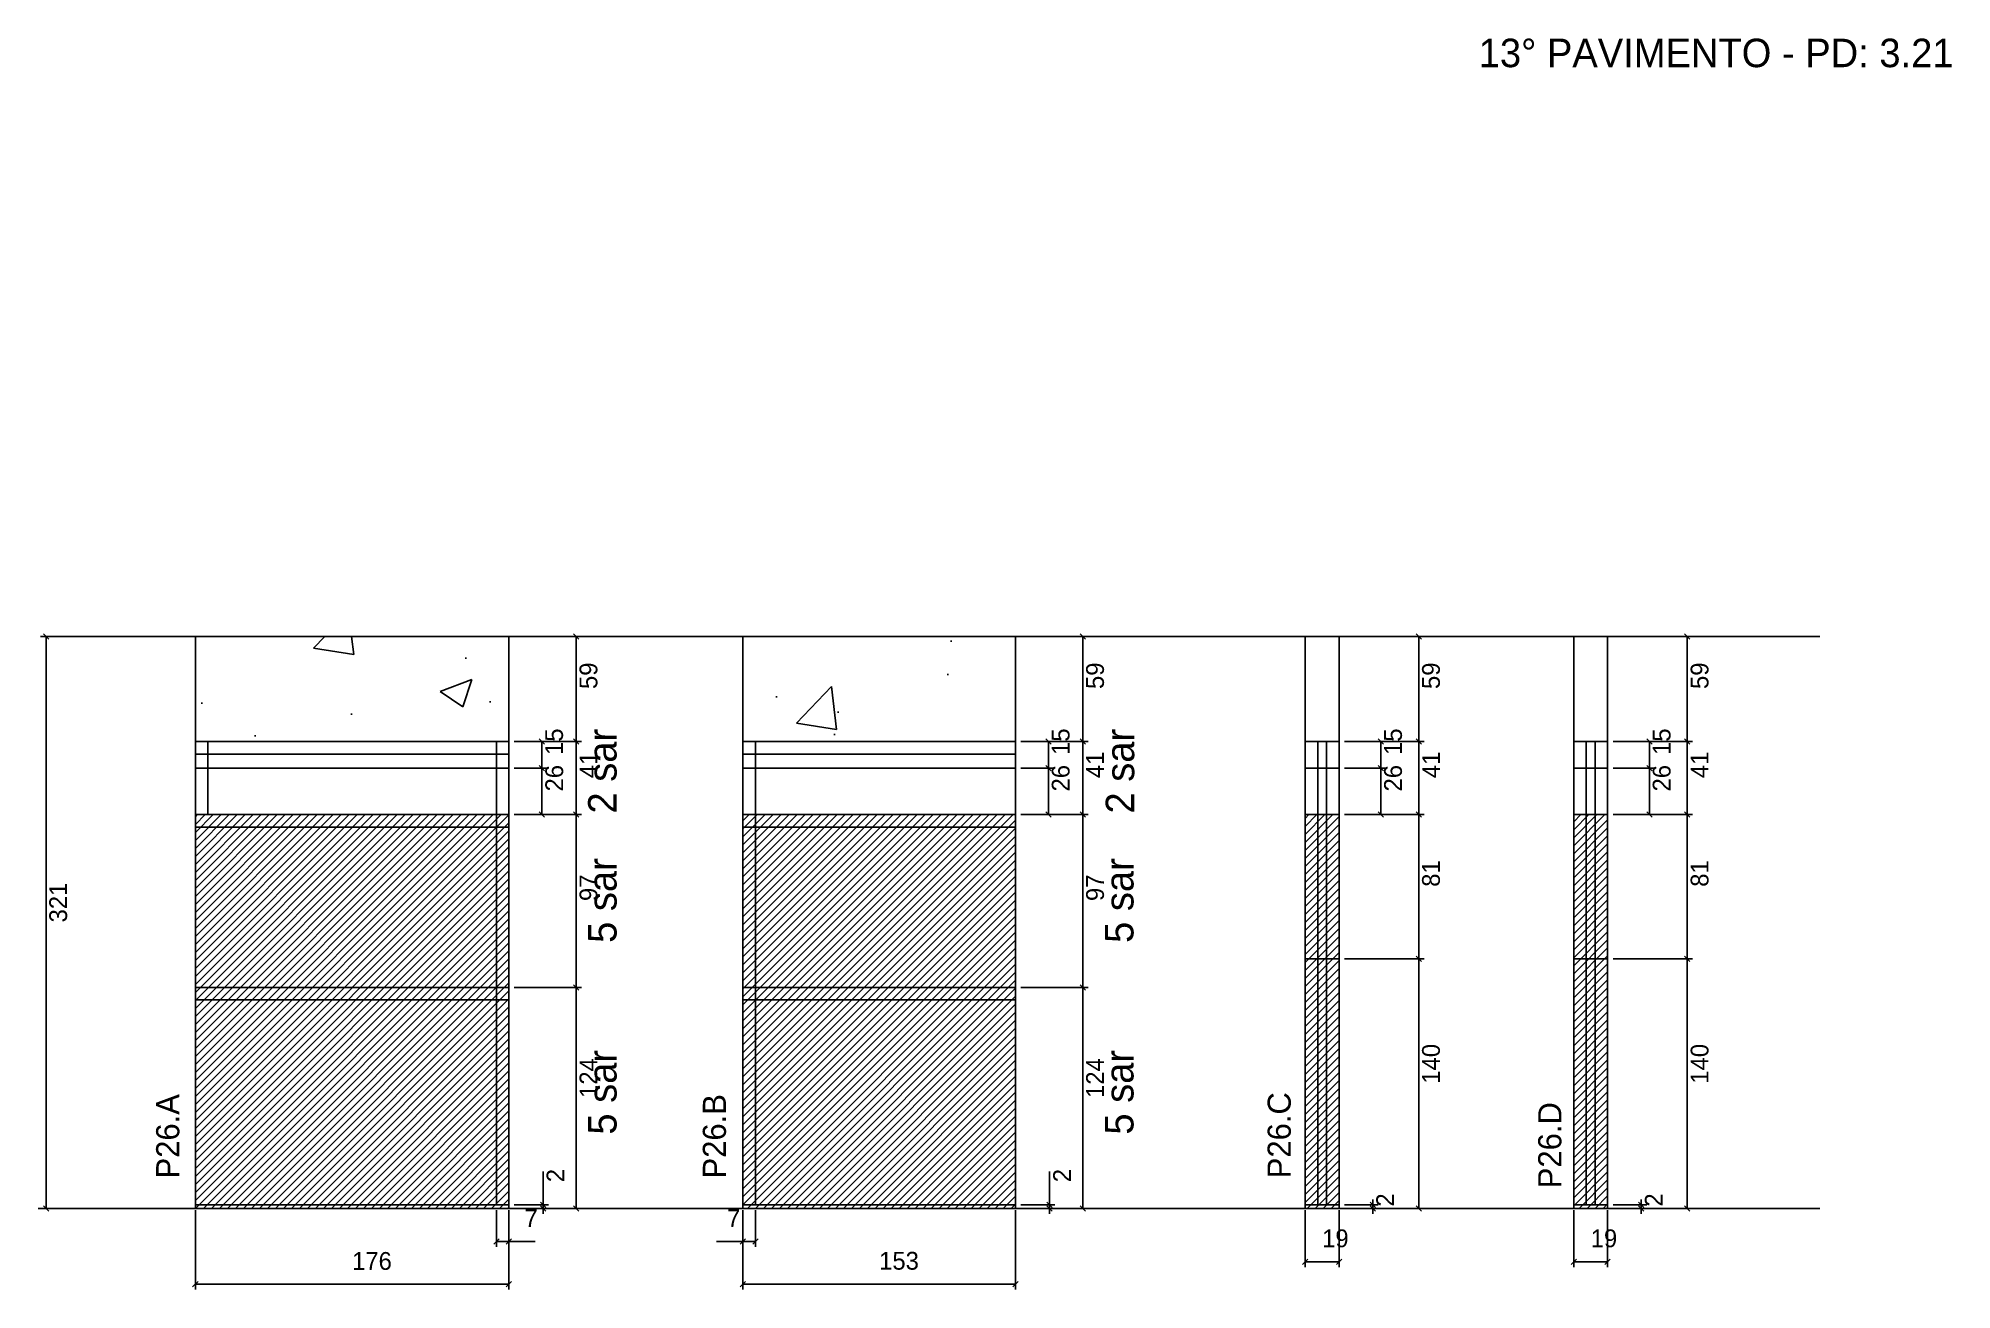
# Model space of a CAD drawing. Header units: metres. Extents: x 7983 to 9057, y 5251 to 5953.
import ezdxf

# ---------------------------------------------------------------- set-up
doc = ezdxf.new("R2010")
doc.units = ezdxf.units.M
for name, color, linetype in [('COTA', 7, 'Continuous'), ('Hachura', 7, 'Continuous'), ('NIVEL 2° PAV.', 7, 'Continuous'), ('NOMENCLATURA', 7, 'Continuous'), ('Nível', 7, 'Continuous'), ('Painéis', 7, 'Continuous'), ('SARR_2.2x7', 7, 'Continuous'), ('Texto Seção', 7, 'Continuous')]:
    doc.layers.add(name, color=color, linetype=linetype)

msp = doc.modelspace()

# ---------------------------------------------------------------- hatches: boundary and pattern name
at = {"layer": 'COTA'}
h = msp.add_hatch(dxfattribs=at)
h.set_pattern_fill('AR-CONC')
h.paths.add_polyline_path([(8247.2, 5617.4), (8071.2, 5617.4), (8071.2, 5558.4), (8247.2, 5558.4), (8247.2, 5617.4)])
h = msp.add_hatch(dxfattribs=at)
h.set_pattern_fill('AR-CONC')
h.paths.add_polyline_path([(8531.6, 5617.4), (8378.6, 5617.4), (8378.6, 5558.4), (8531.6, 5558.4), (8531.6, 5617.4)])
h = msp.add_hatch(dxfattribs=at)
h.set_pattern_fill('AR-CONC')
h.paths.add_polyline_path([(8713.3, 5617.4), (8694.3, 5617.4), (8694.3, 5558.4), (8713.3, 5558.4), (8713.3, 5617.4)])
h = msp.add_hatch(dxfattribs=at)
h.set_pattern_fill('AR-CONC')
h.paths.add_polyline_path([(8864.1, 5617.4), (8845.1, 5617.4), (8845.1, 5558.4), (8864.1, 5558.4), (8864.1, 5617.4)])
at = {"layer": 'Hachura'}
h = msp.add_hatch(dxfattribs=at)
h.set_pattern_fill('ANSI31')
h.paths.add_polyline_path([(8247.2, 5517.4), (8071.2, 5517.4), (8071.2, 5296.4), (8247.2, 5296.4), (8247.2, 5517.4)])
h = msp.add_hatch(dxfattribs=at)
h.set_pattern_fill('ANSI31')
h.paths.add_polyline_path([(8531.6, 5517.4), (8378.6, 5517.4), (8378.6, 5296.4), (8531.6, 5296.4), (8531.6, 5517.4)])
h = msp.add_hatch(dxfattribs=at)
h.set_pattern_fill('ANSI31')
h.paths.add_polyline_path([(8713.3, 5517.4), (8694.3, 5517.4), (8694.3, 5296.4), (8713.3, 5296.4), (8713.3, 5517.4)])
h = msp.add_hatch(dxfattribs=at)
h.set_pattern_fill('ANSI31')
h.paths.add_polyline_path([(8864.1, 5517.4), (8845.1, 5517.4), (8845.1, 5296.4), (8864.1, 5296.4), (8864.1, 5517.4)])

# ---------------------------------------------------------------- linework, layer by layer
at = {"layer": 'COTA', "color": 0, "lineweight": 25}
for p, q in [((8286.5, 5615.9), (8283.5, 5618.9)), ((8570.9, 5615.9), (8567.9, 5618.9)), ((8759.5, 5615.9), (8756.5, 5618.9)), ((8910.3, 5615.9), (8907.3, 5618.9)), ((8283.5, 5559.9), (8286.5, 5556.9)), ((8567.9, 5559.9), (8570.9, 5556.9)), ((8756.5, 5559.9), (8759.5, 5556.9)), ((8907.3, 5559.9), (8910.3, 5556.9)), ((8286.5, 5515.9), (8283.5, 5518.9)), ((8570.9, 5515.9), (8567.9, 5518.9)), ((8759.5, 5515.9), (8756.5, 5518.9)), ((8910.3, 5515.9), (8907.3, 5518.9)), ((8759.5, 5434.9), (8756.5, 5437.9)), ((8756.5, 5437.9), (8759.5, 5434.9)), ((8910.3, 5434.9), (8907.3, 5437.9)), ((8907.3, 5437.9), (8910.3, 5434.9)), ((8286.5, 5418.9), (8283.5, 5421.9)), ((8283.5, 5421.9), (8286.5, 5418.9)), ((8570.9, 5418.9), (8567.9, 5421.9)), ((8567.9, 5421.9), (8570.9, 5418.9)), ((8264.9, 5299.9), (8267.9, 5296.9)), ((8267.9, 5294.9), (8264.9, 5297.9)), ((8283.5, 5297.9), (8286.5, 5294.9)), ((8549.3, 5299.9), (8552.3, 5296.9)), ((8552.3, 5294.9), (8549.3, 5297.9)), ((8567.9, 5297.9), (8570.9, 5294.9)), ((8730.7, 5299.9), (8733.7, 5296.9)), ((8733.7, 5294.9), (8730.7, 5297.9)), ((8756.5, 5297.9), (8759.5, 5294.9)), ((8881.5, 5299.9), (8884.5, 5296.9)), ((8884.5, 5294.9), (8881.5, 5297.9)), ((8907.3, 5297.9), (8910.3, 5294.9)), ((8241.7, 5279.4), (8238.7, 5276.4)), ((8245.7, 5276.4), (8248.7, 5279.4)), ((8380.1, 5279.4), (8377.1, 5276.4)), ((8384.1, 5276.4), (8387.1, 5279.4)), ((8695.8, 5268), (8692.8, 5265)), ((8711.8, 5265), (8714.8, 5268)), ((8846.6, 5268), (8843.6, 5265)), ((8862.6, 5265), (8865.6, 5268)), ((8072.7, 5255.3), (8069.7, 5252.3)), ((8245.7, 5252.3), (8248.7, 5255.3)), ((8380.1, 5255.3), (8377.1, 5252.3)), ((8530.1, 5252.3), (8533.1, 5255.3))]:
    msp.add_line(p, q, dxfattribs=at)
at = {"layer": 'COTA', "color": 241, "lineweight": 25}
for p, q in [((8247.2, 5617.4), (8071.2, 5617.4)), ((8071.2, 5558.4), (8071.2, 5617.4)), ((8247.2, 5558.4), (8247.2, 5617.4)), ((8531.6, 5617.4), (8378.6, 5617.4)), ((8378.6, 5558.4), (8378.6, 5617.4)), ((8531.6, 5558.4), (8531.6, 5617.4))]:
    msp.add_line(p, q, dxfattribs=at)
at = {"layer": 'COTA', "color": 4, "lineweight": 25}
for p, q in [((8250.2, 5617.4), (8288, 5617.4)), ((8285, 5558.4), (8285, 5617.4)), ((8534.6, 5617.4), (8572.4, 5617.4)), ((8569.4, 5558.4), (8569.4, 5617.4)), ((8716.3, 5617.4), (8761, 5617.4)), ((8758, 5558.4), (8758, 5617.4)), ((8867.1, 5617.4), (8911.8, 5617.4)), ((8908.8, 5558.4), (8908.8, 5617.4)), ((8250.2, 5558.4), (8288, 5558.4)), ((8534.6, 5558.4), (8572.4, 5558.4)), ((8716.3, 5558.4), (8761, 5558.4)), ((8867.1, 5558.4), (8911.8, 5558.4)), ((8250.2, 5517.4), (8288, 5517.4)), ((8285, 5517.4), (8285, 5420.4)), ((8534.6, 5517.4), (8572.4, 5517.4)), ((8569.4, 5517.4), (8569.4, 5420.4)), ((8716.3, 5517.4), (8761, 5517.4)), ((8758, 5436.4), (8758, 5517.4)), ((8867.1, 5517.4), (8911.8, 5517.4)), ((8908.8, 5436.4), (8908.8, 5517.4)), ((8716.3, 5436.4), (8761, 5436.4)), ((8716.3, 5436.4), (8761, 5436.4)), ((8758, 5296.4), (8758, 5436.4)), ((8867.1, 5436.4), (8911.8, 5436.4)), ((8867.1, 5436.4), (8911.8, 5436.4)), ((8908.8, 5296.4), (8908.8, 5436.4)), ((8250.2, 5420.4), (8288, 5420.4)), ((8250.2, 5420.4), (8288, 5420.4)), ((8285, 5296.4), (8285, 5420.4)), ((8534.6, 5420.4), (8572.4, 5420.4)), ((8534.6, 5420.4), (8572.4, 5420.4)), ((8569.4, 5296.4), (8569.4, 5420.4)), ((8266.4, 5298.4), (8266.4, 5317.2)), ((8550.8, 5298.4), (8550.8, 5317.2)), ((8250.2, 5298.4), (8269.4, 5298.4)), ((8250.2, 5296.4), (8269.4, 5296.4)), ((8250.2, 5296.4), (8288, 5296.4)), ((8266.4, 5296.4), (8266.4, 5298.4)), ((8266.4, 5296.4), (8266.4, 5293.4)), ((8534.6, 5298.4), (8553.8, 5298.4)), ((8534.6, 5296.4), (8553.8, 5296.4)), ((8534.6, 5296.4), (8572.4, 5296.4)), ((8550.8, 5296.4), (8550.8, 5298.4)), ((8550.8, 5296.4), (8550.8, 5293.4)), ((8716.3, 5298.4), (8735.2, 5298.4)), ((8716.3, 5296.4), (8735.2, 5296.4)), ((8716.3, 5296.4), (8761, 5296.4)), ((8732.2, 5298.4), (8732.2, 5301.4)), ((8732.2, 5296.4), (8732.2, 5298.4)), ((8732.2, 5296.4), (8732.2, 5293.4)), ((8867.1, 5298.4), (8886, 5298.4)), ((8867.1, 5296.4), (8886, 5296.4)), ((8867.1, 5296.4), (8911.8, 5296.4)), ((8883, 5298.4), (8883, 5301.4)), ((8883, 5296.4), (8883, 5298.4)), ((8883, 5296.4), (8883, 5293.4)), ((8071.2, 5295.4), (8071.2, 5250.8)), ((8240.2, 5295.4), (8240.2, 5274.9)), ((8247.2, 5295.4), (8247.2, 5250.8)), ((8247.2, 5293.4), (8247.2, 5274.9)), ((8378.6, 5295.4), (8378.6, 5250.8)), ((8378.6, 5293.4), (8378.6, 5274.9)), ((8385.6, 5295.4), (8385.6, 5274.9)), ((8531.6, 5295.4), (8531.6, 5250.8)), ((8694.3, 5295.4), (8694.3, 5263.5)), ((8713.3, 5295.4), (8713.3, 5263.5)), ((8845.1, 5295.4), (8845.1, 5263.5)), ((8864.1, 5295.4), (8864.1, 5263.5)), ((8240.2, 5277.9), (8247.2, 5277.9)), ((8247.2, 5277.9), (8261.9, 5277.9)), ((8378.6, 5277.9), (8363.8, 5277.9)), ((8385.6, 5277.9), (8378.6, 5277.9)), ((8694.3, 5266.5), (8713.3, 5266.5)), ((8845.1, 5266.5), (8864.1, 5266.5)), ((8247.2, 5253.8), (8071.2, 5253.8)), ((8531.6, 5253.8), (8378.6, 5253.8))]:
    msp.add_line(p, q, dxfattribs=at)
at = {"layer": 'COTA', "color": 241, "lineweight": 25}
for points in [[(8713.3, 5558.4), (8713.3, 5617.4), (8694.3, 5617.4), (8694.3, 5558.4)], [(8864.1, 5558.4), (8864.1, 5617.4), (8845.1, 5617.4), (8845.1, 5558.4)]]:
    msp.add_lwpolyline(points, dxfattribs=at)
at = {"layer": 'NIVEL 2° PAV.', "color": 0, "lineweight": 25}
for p, q in [((7988.9, 5615.9), (7985.9, 5618.9)), ((7985.9, 5297.9), (7988.9, 5294.9))]:
    msp.add_line(p, q, dxfattribs=at)
at = {"layer": 'NIVEL 2° PAV.', "color": 4, "lineweight": 25}
for p, q in [((7984.2, 5617.4), (7990.4, 5617.4)), ((7987.4, 5296.4), (7987.4, 5617.4)), ((8091.9, 5296.4), (7984.4, 5296.4))]:
    msp.add_line(p, q, dxfattribs=at)
at = {"layer": 'Nível', "color": 4, "lineweight": 25}
for p, q in [((7990.4, 5617.4), (8983.2, 5617.4)), ((7983, 5296.4), (8983.2, 5296.4))]:
    msp.add_line(p, q, dxfattribs=at)
at = {"layer": 'Painéis', "color": 200, "lineweight": 25}
for p, q in [((8071.2, 5517.4), (8071.2, 5558.4)), ((8247.2, 5558.4), (8071.2, 5558.4)), ((8247.2, 5517.4), (8247.2, 5558.4)), ((8531.6, 5558.4), (8378.6, 5558.4)), ((8378.6, 5517.4), (8378.6, 5558.4)), ((8531.6, 5517.4), (8531.6, 5558.4)), ((8694.3, 5558.4), (8713.3, 5558.4)), ((8694.3, 5517.4), (8694.3, 5558.4)), ((8713.3, 5517.4), (8713.3, 5558.4)), ((8845.1, 5558.4), (8864.1, 5558.4)), ((8845.1, 5517.4), (8845.1, 5558.4)), ((8864.1, 5517.4), (8864.1, 5558.4)), ((8071.2, 5543.4), (8247.2, 5543.4)), ((8378.6, 5543.4), (8531.6, 5543.4)), ((8694.3, 5543.4), (8713.3, 5543.4)), ((8845.1, 5543.4), (8864.1, 5543.4)), ((8071.2, 5517.4), (8071.2, 5420.4)), ((8247.2, 5517.4), (8071.2, 5517.4)), ((8247.2, 5420.4), (8247.2, 5517.4)), ((8378.6, 5517.4), (8378.6, 5420.4)), ((8531.6, 5517.4), (8378.6, 5517.4)), ((8531.6, 5420.4), (8531.6, 5517.4)), ((8694.3, 5517.4), (8694.3, 5298.4)), ((8694.3, 5517.4), (8713.3, 5517.4)), ((8713.3, 5298.4), (8713.3, 5517.4)), ((8845.1, 5517.4), (8845.1, 5436.4)), ((8845.1, 5517.4), (8864.1, 5517.4)), ((8864.1, 5436.4), (8864.1, 5517.4)), ((8713.3, 5436.4), (8694.3, 5436.4)), ((8845.1, 5436.4), (8845.1, 5298.4)), ((8864.1, 5436.4), (8845.1, 5436.4)), ((8864.1, 5298.4), (8864.1, 5436.4)), ((8071.2, 5420.4), (8071.2, 5296.4)), ((8071.2, 5420.4), (8247.2, 5420.4)), ((8247.2, 5420.4), (8071.2, 5420.4)), ((8247.2, 5296.4), (8247.2, 5420.4)), ((8378.6, 5420.4), (8378.6, 5296.4)), ((8378.6, 5420.4), (8531.6, 5420.4)), ((8531.6, 5420.4), (8378.6, 5420.4)), ((8531.6, 5296.4), (8531.6, 5420.4)), ((8071.2, 5298.4), (8247.2, 5298.4)), ((8378.6, 5298.4), (8531.6, 5298.4)), ((8694.3, 5298.4), (8713.3, 5298.4)), ((8845.1, 5298.4), (8864.1, 5298.4))]:
    msp.add_line(p, q, dxfattribs=at)
at = {"layer": 'Painéis', "color": 4, "lineweight": 25}
for p, q in [((8250.2, 5558.4), (8288, 5558.4)), ((8250.2, 5558.4), (8268.8, 5558.4)), ((8265.8, 5543.4), (8265.8, 5558.4)), ((8285, 5517.4), (8285, 5558.4)), ((8534.6, 5558.4), (8572.4, 5558.4)), ((8534.6, 5558.4), (8553.1, 5558.4)), ((8550.1, 5543.4), (8550.1, 5558.4)), ((8569.4, 5517.4), (8569.4, 5558.4)), ((8716.3, 5558.4), (8761, 5558.4)), ((8716.3, 5558.4), (8739.7, 5558.4)), ((8736.7, 5543.4), (8736.7, 5558.4)), ((8758, 5517.4), (8758, 5558.4)), ((8867.1, 5558.4), (8911.8, 5558.4)), ((8867.1, 5558.4), (8890.5, 5558.4)), ((8887.5, 5543.4), (8887.5, 5558.4)), ((8908.8, 5517.4), (8908.8, 5558.4)), ((8250.2, 5543.4), (8268.8, 5543.4)), ((8250.2, 5543.4), (8268.8, 5543.4)), ((8265.8, 5543.4), (8265.8, 5517.4)), ((8534.6, 5543.4), (8553.1, 5543.4)), ((8534.6, 5543.4), (8553.1, 5543.4)), ((8550.1, 5543.4), (8550.1, 5517.4)), ((8716.3, 5543.4), (8739.7, 5543.4)), ((8716.3, 5543.4), (8739.7, 5543.4)), ((8736.7, 5543.4), (8736.7, 5517.4)), ((8867.1, 5543.4), (8890.5, 5543.4)), ((8867.1, 5543.4), (8890.5, 5543.4)), ((8887.5, 5543.4), (8887.5, 5517.4)), ((8250.2, 5517.4), (8288, 5517.4)), ((8250.2, 5517.4), (8268.8, 5517.4)), ((8534.6, 5517.4), (8572.4, 5517.4)), ((8534.6, 5517.4), (8553.1, 5517.4)), ((8716.3, 5517.4), (8761, 5517.4)), ((8716.3, 5517.4), (8739.7, 5517.4)), ((8867.1, 5517.4), (8911.8, 5517.4)), ((8867.1, 5517.4), (8890.5, 5517.4))]:
    msp.add_line(p, q, dxfattribs=at)
at = {"layer": 'Painéis', "color": 0, "lineweight": 25}
for p, q in [((8267.3, 5556.9), (8264.3, 5559.9)), ((8286.5, 5556.9), (8283.5, 5559.9)), ((8551.6, 5556.9), (8548.6, 5559.9)), ((8570.9, 5556.9), (8567.9, 5559.9)), ((8738.2, 5556.9), (8735.2, 5559.9)), ((8759.5, 5556.9), (8756.5, 5559.9)), ((8889, 5556.9), (8886, 5559.9)), ((8910.3, 5556.9), (8907.3, 5559.9)), ((8267.3, 5541.9), (8264.3, 5544.9)), ((8264.3, 5544.9), (8267.3, 5541.9)), ((8551.6, 5541.9), (8548.6, 5544.9)), ((8548.6, 5544.9), (8551.6, 5541.9)), ((8738.2, 5541.9), (8735.2, 5544.9)), ((8735.2, 5544.9), (8738.2, 5541.9)), ((8889, 5541.9), (8886, 5544.9)), ((8886, 5544.9), (8889, 5541.9)), ((8264.3, 5518.9), (8267.3, 5515.9)), ((8283.5, 5518.9), (8286.5, 5515.9)), ((8548.6, 5518.9), (8551.6, 5515.9)), ((8567.9, 5518.9), (8570.9, 5515.9)), ((8735.2, 5518.9), (8738.2, 5515.9)), ((8756.5, 5518.9), (8759.5, 5515.9)), ((8886, 5518.9), (8889, 5515.9)), ((8907.3, 5518.9), (8910.3, 5515.9))]:
    msp.add_line(p, q, dxfattribs=at)
at = {"layer": 'Painéis', "color": 200, "lineweight": 25}
for points in [[(8247.2, 5298.4), (8071.2, 5298.4), (8071.2, 5296.4), (8247.2, 5296.4)], [(8531.6, 5298.4), (8378.6, 5298.4), (8378.6, 5296.4), (8531.6, 5296.4)], [(8694.3, 5298.4), (8713.3, 5298.4), (8713.3, 5296.4), (8694.3, 5296.4)], [(8845.1, 5298.4), (8864.1, 5298.4), (8864.1, 5296.4), (8845.1, 5296.4)]]:
    msp.add_lwpolyline(points, close=True, dxfattribs=at)
at = {"layer": 'SARR_2.2x7', "color": 40, "lineweight": 25}
for p, q in [((8078.2, 5517.4), (8078.2, 5558.4)), ((8240.2, 5517.4), (8240.2, 5558.4)), ((8385.6, 5517.4), (8385.6, 5558.4)), ((8701.3, 5517.4), (8701.3, 5558.4)), ((8706.2, 5517.4), (8706.2, 5558.4)), ((8852.1, 5517.4), (8852.1, 5558.4)), ((8857, 5517.4), (8857, 5558.4)), ((8247.2, 5551.4), (8071.2, 5551.4)), ((8531.6, 5551.4), (8378.6, 5551.4)), ((8240.2, 5420.4), (8240.2, 5517.4)), ((8385.6, 5420.4), (8385.6, 5517.4)), ((8701.3, 5436.4), (8701.3, 5517.4)), ((8706.3, 5436.4), (8706.3, 5517.4)), ((8852.1, 5436.4), (8852.1, 5517.4)), ((8857.1, 5436.4), (8857.1, 5517.4)), ((8247.2, 5510.4), (8071.2, 5510.4)), ((8531.6, 5510.4), (8378.6, 5510.4)), ((8701.3, 5436.4), (8701.3, 5298.4)), ((8706.3, 5436.4), (8706.3, 5298.4)), ((8852.1, 5436.4), (8852.1, 5298.4)), ((8857.1, 5436.4), (8857.1, 5298.4)), ((8240.2, 5298.4), (8240.2, 5420.4)), ((8385.6, 5298.4), (8385.6, 5420.4)), ((8247.2, 5413.4), (8071.2, 5413.4)), ((8531.6, 5413.4), (8378.6, 5413.4))]:
    msp.add_line(p, q, dxfattribs=at)

# ---------------------------------------------------------------- texts
at = {"layer": 'COTA', "color": 240, "lineweight": 25}
for s, p in [('59', (8296.9, 5587.9)), ('59', (8581.3, 5587.9)), ('59', (8769.9, 5587.9)), ('59', (8920.7, 5587.9)), ('81', (8769.9, 5476.9)), ('81', (8920.7, 5476.9)), ('97', (8296.9, 5468.9)), ('97', (8581.3, 5468.9)), ('140', (8769.9, 5366.4)), ('140', (8920.7, 5366.4)), ('124', (8296.9, 5358.4)), ('124', (8581.3, 5358.4)), ('2', (8278.4, 5311.1)), ('2', (8562.8, 5311.1)), ('2', (8744.2, 5297.4)), ('2', (8895, 5297.4))]:
    msp.add_text(s, height=10, rotation=90, dxfattribs=at).set_placement(p)
for s, p in [('7', (8256, 5285.9)), ('7', (8369.7, 5285.9)), ('19', (8703.8, 5274.6)), ('19', (8854.6, 5274.6)), ('176', (8159.2, 5261.9)), ('153', (8455.1, 5262))]:
    msp.add_text(s, height=10, dxfattribs=at).set_placement(p)
at = {"layer": 'NIVEL 2° PAV.', "color": 240, "lineweight": 25}
msp.add_text('321', height=10, rotation=90, dxfattribs=at).set_placement((7999.2, 5456.9))
at = {"layer": 'NOMENCLATURA', "color": 2, "lineweight": 25}
msp.add_text('13° PAVIMENTO - PD: 3.21', height=16, dxfattribs=at).set_placement((8791.7, 5936.9))
at = {"layer": 'NOMENCLATURA', "color": 7, "lineweight": 25}
for s, p in [('2 sar', (8307.7, 5518)), ('2 sar', (8598.3, 5518)), ('5 sar', (8307.7, 5445.4)), ('5 sar', (8597.9, 5445.4)), ('5 sar', (8307.7, 5337.8)), ('5 sar', (8597.9, 5337.8))]:
    msp.add_text(s, height=16, rotation=90, dxfattribs=at).set_placement(p)
at = {"layer": 'Painéis', "color": 240, "lineweight": 25}
for s, p in [('15', (8277.6, 5550.9)), ('15', (8562, 5550.9)), ('15', (8748.6, 5550.9)), ('15', (8899.4, 5550.9)), ('26', (8277.7, 5530.4)), ('41', (8296.9, 5537.9)), ('26', (8562, 5530.4)), ('41', (8581.3, 5537.9)), ('26', (8748.6, 5530.4)), ('41', (8770, 5537.9)), ('26', (8899.4, 5530.4)), ('41', (8920.7, 5537.9))]:
    msp.add_text(s, height=10, rotation=90, dxfattribs=at).set_placement(p)
at = {"layer": 'Texto Seção', "color": 7, "lineweight": 15}
for s, p in [('P26.A', (8062.2, 5313.2)), ('P26.C', (8686.2, 5313.3)), ('P26.B', (8369.1, 5313.2)), ('P26.D', (8838.1, 5307.7))]:
    msp.add_text(s, height=13, rotation=90, dxfattribs=at).set_placement(p)

doc.saveas('drawing.dxf')
